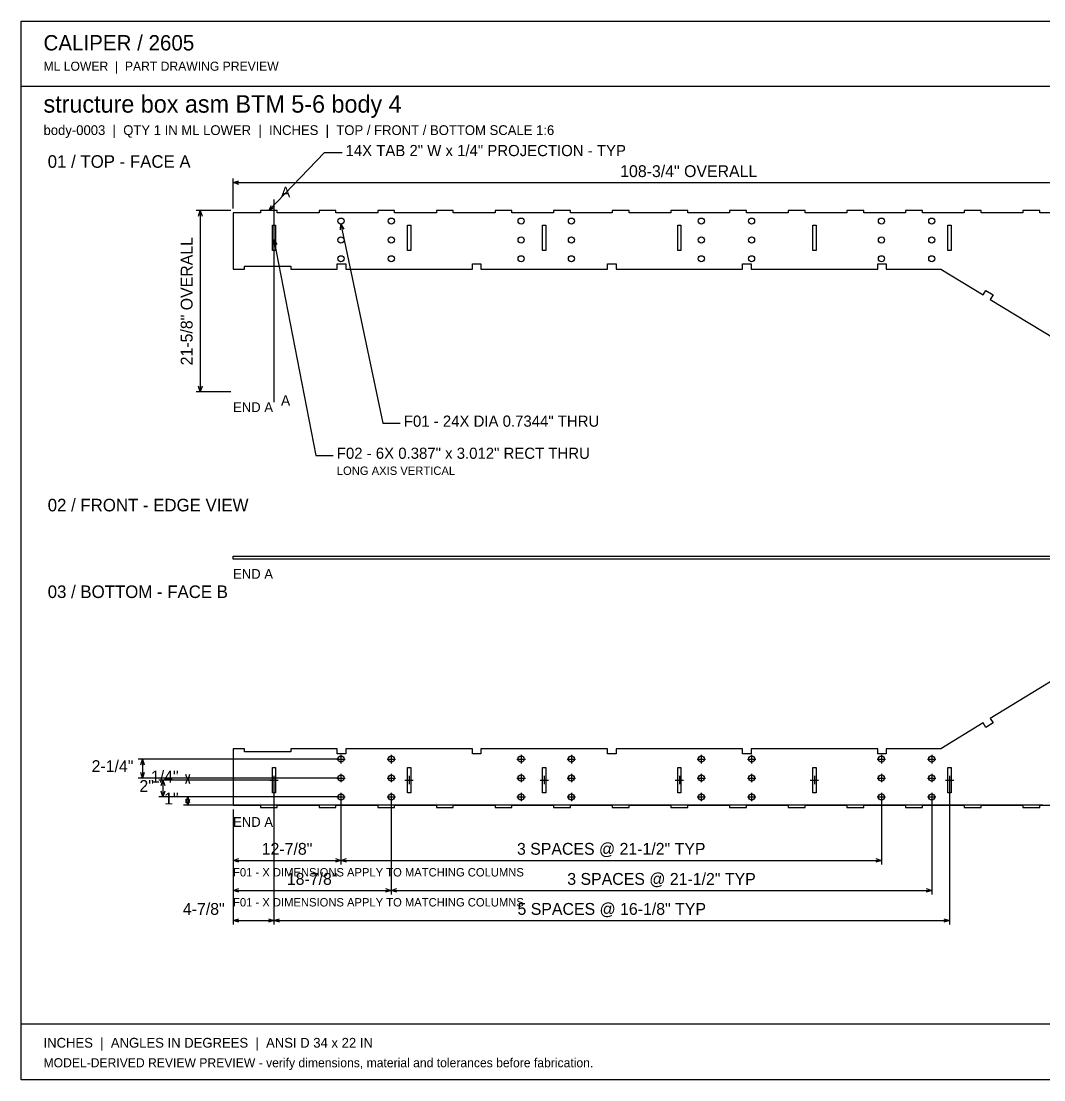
# Model space of a CAD drawing. Header units: inches. Extents: x 3 to 201, y 3 to 129.
# Drawn here: x 2.8 to 124.9, y 2.8 to 129.2 of the extents above; entities that cross this region are included whole.
import ezdxf
from ezdxf.enums import TextEntityAlignment as Align

# ---------------------------------------------------------------- set-up
doc = ezdxf.new("R2010")
doc.units = ezdxf.units.IN
doc.header["$MEASUREMENT"] = 0

msp = doc.modelspace()

# ---------------------------------------------------------------- linework, layer by layer
at = {"layer": 'ANNOTATION'}
for p, q in [((32.38, 106.56), (39.04, 113.48)), ((39.04, 113.48), (41.13, 113.48)), ((28.12, 106.81), (28.12, 110.4)), ((28.12, 109.9), (28.79, 110.1)), ((28.12, 109.9), (136.88, 109.9)), ((28.79, 109.69), (28.12, 109.9)), ((33, 107.9), (33, 83.69)), ((27.87, 106.56), (23.71, 106.56)), ((24, 105.9), (24.21, 106.56)), ((24.21, 106.56), (24.21, 84.94)), ((24.21, 106.56), (24.42, 105.9)), ((32.38, 106.56), (32.69, 107.19)), ((32.99, 106.9), (32.38, 106.56)), ((40.93, 104.25), (41, 104.94)), ((41, 104.94), (46, 81.19)), ((41, 104.94), (41.34, 104.34)), ((32.92, 102.42), (33, 103.12)), ((33, 103.12), (38, 77.35)), ((33, 103.12), (33.33, 102.5)), ((27.87, 84.94), (23.71, 84.94)), ((24.21, 84.94), (24, 85.6)), ((24.42, 85.6), (24.21, 84.94)), ((46, 81.19), (48.08, 81.19)), ((38, 77.35), (40.08, 77.35)), ((40.75, 41.1), (16.81, 41.1)), ((17.1, 40.44), (17.31, 41.1)), ((17.31, 41.1), (17.31, 38.85)), ((17.31, 41.1), (17.52, 40.44)), ((40.5, 41.1), (41.5, 41.1)), ((41, 41.6), (41, 40.6)), ((46.5, 41.1), (47.5, 41.1)), ((47, 41.6), (47, 40.6)), ((62, 41.1), (63, 41.1)), ((62.5, 41.6), (62.5, 40.6)), ((68, 41.1), (69, 41.1)), ((68.5, 41.6), (68.5, 40.6)), ((83.5, 41.1), (84.5, 41.1)), ((84, 41.6), (84, 40.6)), ((89.5, 41.1), (90.5, 41.1)), ((90, 41.6), (90, 40.6)), ((105, 41.1), (106, 41.1)), ((105.5, 41.6), (105.5, 40.6)), ((111, 41.1), (112, 41.1)), ((111.5, 41.6), (111.5, 40.6)), ((17.31, 38.85), (17.1, 39.52)), ((17.52, 39.52), (17.31, 38.85)), ((22.71, 38.6), (22.5, 39.27)), ((22.92, 39.27), (22.71, 38.6)), ((41, 39.35), (41, 38.35)), ((47, 39.35), (47, 38.35)), ((62.5, 39.35), (62.5, 38.35)), ((68.5, 39.35), (68.5, 38.35)), ((84, 39.35), (84, 38.35)), ((90, 39.35), (90, 38.35)), ((105.5, 39.35), (105.5, 38.35)), ((111.5, 39.35), (111.5, 38.35)), ((40.75, 38.85), (16.81, 38.85)), ((32.75, 38.6), (19.25, 38.6)), ((19.54, 37.94), (19.75, 38.6)), ((19.75, 38.6), (19.75, 36.6)), ((19.75, 38.6), (19.96, 37.94)), ((40.75, 38.85), (22.21, 38.85)), ((32.75, 38.6), (22.21, 38.6)), ((22.5, 38.19), (22.71, 38.85)), ((22.71, 38.85), (22.71, 38.6)), ((22.71, 38.85), (22.92, 38.19)), ((32.5, 38.6), (33.5, 38.6)), ((33, 39.1), (33, 38.1)), ((33, 38.35), (33, 21.35)), ((33, 38.35), (33, 21.35)), ((40.5, 38.85), (41.5, 38.85)), ((46.5, 38.85), (47.5, 38.85)), ((48.63, 38.6), (49.63, 38.6)), ((49.13, 39.1), (49.13, 38.1)), ((62, 38.85), (63, 38.85)), ((64.75, 38.6), (65.75, 38.6)), ((65.25, 39.1), (65.25, 38.1)), ((68, 38.85), (69, 38.85)), ((80.88, 38.6), (81.88, 38.6)), ((81.38, 39.1), (81.38, 38.1)), ((83.5, 38.85), (84.5, 38.85)), ((89.5, 38.85), (90.5, 38.85)), ((97, 38.6), (98, 38.6)), ((97.5, 39.1), (97.5, 38.1)), ((105, 38.85), (106, 38.85)), ((111, 38.85), (112, 38.85)), ((113.13, 38.6), (114.13, 38.6)), ((113.62, 38.35), (113.62, 21.35)), ((113.62, 39.1), (113.62, 38.1)), ((19.75, 36.6), (19.54, 37.27)), ((19.96, 37.27), (19.75, 36.6)), ((41, 37.1), (41, 36.1)), ((47, 37.1), (47, 36.1)), ((62.5, 37.1), (62.5, 36.1)), ((68.5, 37.1), (68.5, 36.1)), ((84, 37.1), (84, 36.1)), ((90, 37.1), (90, 36.1)), ((105.5, 37.1), (105.5, 36.1)), ((111.5, 37.1), (111.5, 36.1)), ((40.75, 36.6), (19.25, 36.6)), ((40.75, 36.6), (22.21, 36.6)), ((124.75, 35.6), (22.21, 35.6)), ((22.5, 35.94), (22.71, 36.6)), ((22.71, 35.6), (22.5, 36.27)), ((22.71, 36.6), (22.71, 35.6)), ((22.71, 36.6), (22.92, 35.94)), ((22.92, 36.27), (22.71, 35.6)), ((40.5, 36.6), (41.5, 36.6)), ((41, 36.35), (41, 28.52)), ((41, 36.35), (41, 28.52)), ((46.5, 36.6), (47.5, 36.6)), ((47, 36.35), (47, 24.94)), ((47, 36.35), (47, 24.94)), ((62, 36.6), (63, 36.6)), ((68, 36.6), (69, 36.6)), ((83.5, 36.6), (84.5, 36.6)), ((89.5, 36.6), (90.5, 36.6)), ((105, 36.6), (106, 36.6)), ((105.5, 36.35), (105.5, 28.52)), ((111, 36.6), (112, 36.6)), ((111.5, 36.35), (111.5, 24.94)), ((28.12, 35.1), (28.12, 28.52)), ((28.12, 35.1), (28.12, 24.94)), ((28.12, 35.1), (28.12, 21.35)), ((28.12, 29.02), (28.79, 29.23)), ((40.33, 29.23), (41, 29.02)), ((41, 29.02), (41.67, 29.23)), ((104.83, 29.23), (105.5, 29.02)), ((28.12, 29.02), (41, 29.02)), ((28.79, 28.81), (28.12, 29.02)), ((41, 29.02), (40.33, 28.81)), ((41, 29.02), (105.5, 29.02)), ((41.67, 28.81), (41, 29.02)), ((105.5, 29.02), (104.83, 28.81)), ((28.12, 25.44), (28.79, 25.65)), ((28.12, 25.44), (47, 25.44)), ((28.79, 25.23), (28.12, 25.44)), ((46.33, 25.65), (47, 25.44)), ((47, 25.44), (46.33, 25.23)), ((47, 25.44), (47.67, 25.65)), ((47, 25.44), (111.5, 25.44)), ((47.67, 25.23), (47, 25.44)), ((110.83, 25.65), (111.5, 25.44)), ((111.5, 25.44), (110.83, 25.23)), ((28.12, 21.85), (28.79, 22.06)), ((28.12, 21.85), (33, 21.85)), ((28.79, 21.65), (28.12, 21.85)), ((32.33, 22.06), (33, 21.85)), ((33, 21.85), (32.33, 21.65)), ((33, 21.85), (33.67, 22.06)), ((33, 21.85), (113.62, 21.85)), ((33.67, 21.65), (33, 21.85)), ((112.96, 22.06), (113.62, 21.85)), ((113.62, 21.85), (112.96, 21.65))]:
    msp.add_line(p, q, dxfattribs=at)
at = {"layer": 'OUTLINE'}
for p, q in [((2.83, 129.17), (201.17, 129.17)), ((2.83, 2.83), (2.83, 129.17)), ((2.83, 121.42), (201.17, 121.42)), ((31.38, 106.31), (28.12, 106.31)), ((28.12, 106.31), (28.12, 99.56)), ((33.38, 106.56), (31.38, 106.56)), ((31.38, 106.56), (31.38, 106.31)), ((33.38, 106.31), (33.38, 106.56)), ((38.38, 106.31), (33.38, 106.31)), ((40.38, 106.56), (38.38, 106.56)), ((38.38, 106.56), (38.38, 106.31)), ((40.38, 106.31), (40.38, 106.56)), ((45.38, 106.31), (40.38, 106.31)), ((47.38, 106.56), (45.38, 106.56)), ((45.38, 106.56), (45.38, 106.31)), ((47.38, 106.31), (47.38, 106.56)), ((52.38, 106.31), (47.38, 106.31)), ((54.38, 106.56), (52.38, 106.56)), ((52.38, 106.56), (52.38, 106.31)), ((54.38, 106.31), (54.38, 106.56)), ((59.38, 106.31), (54.38, 106.31)), ((61.38, 106.56), (59.38, 106.56)), ((59.38, 106.56), (59.38, 106.31)), ((61.38, 106.31), (61.38, 106.56)), ((66.38, 106.31), (61.38, 106.31)), ((68.38, 106.56), (66.38, 106.56)), ((66.38, 106.56), (66.38, 106.31)), ((68.38, 106.31), (68.38, 106.56)), ((73.38, 106.31), (68.38, 106.31)), ((75.38, 106.56), (73.38, 106.56)), ((73.38, 106.56), (73.38, 106.31)), ((75.38, 106.31), (75.38, 106.56)), ((80.38, 106.31), (75.38, 106.31)), ((82.38, 106.56), (80.38, 106.56)), ((80.38, 106.56), (80.38, 106.31)), ((82.38, 106.31), (82.38, 106.56)), ((87.38, 106.31), (82.38, 106.31)), ((89.38, 106.56), (87.38, 106.56)), ((87.38, 106.56), (87.38, 106.31)), ((89.38, 106.31), (89.38, 106.56)), ((94.38, 106.31), (89.38, 106.31)), ((96.38, 106.56), (94.38, 106.56)), ((94.38, 106.56), (94.38, 106.31)), ((96.38, 106.31), (96.38, 106.56)), ((101.38, 106.31), (96.38, 106.31)), ((103.38, 106.56), (101.38, 106.56)), ((101.38, 106.56), (101.38, 106.31)), ((103.38, 106.31), (103.38, 106.56)), ((108.38, 106.31), (103.38, 106.31)), ((110.38, 106.56), (108.38, 106.56)), ((108.38, 106.56), (108.38, 106.31)), ((110.38, 106.31), (110.38, 106.56)), ((115.38, 106.31), (110.38, 106.31)), ((117.38, 106.56), (115.38, 106.56)), ((115.38, 106.56), (115.38, 106.31)), ((117.38, 106.31), (117.38, 106.56)), ((122.38, 106.31), (117.38, 106.31)), ((124.38, 106.56), (122.38, 106.56)), ((122.38, 106.56), (122.38, 106.31)), ((124.38, 106.31), (124.38, 106.56)), ((125.63, 106.31), (124.38, 106.31)), ((32.81, 104.82), (33.19, 104.82)), ((32.81, 101.81), (32.81, 104.82)), ((33.19, 104.82), (33.19, 101.81)), ((48.93, 104.82), (49.32, 104.82)), ((48.93, 101.81), (48.93, 104.82)), ((49.32, 104.82), (49.32, 101.81)), ((65.06, 104.82), (65.44, 104.82)), ((65.06, 101.81), (65.06, 104.82)), ((65.44, 104.82), (65.44, 101.81)), ((81.18, 104.82), (81.57, 104.82)), ((81.18, 101.81), (81.18, 104.82)), ((81.57, 104.82), (81.57, 101.81)), ((97.31, 101.81), (97.31, 104.82)), ((97.31, 104.82), (97.69, 104.82)), ((97.69, 104.82), (97.69, 101.81)), ((113.43, 101.81), (113.43, 104.82)), ((113.43, 104.82), (113.82, 104.82)), ((113.82, 104.82), (113.82, 101.81)), ((33.19, 101.81), (32.81, 101.81)), ((49.32, 101.81), (48.93, 101.81)), ((65.44, 101.81), (65.06, 101.81)), ((81.57, 101.81), (81.18, 101.81)), ((97.69, 101.81), (97.31, 101.81)), ((113.82, 101.81), (113.43, 101.81)), ((29.5, 99.56), (29.5, 99.94)), ((29.5, 99.94), (35, 99.94)), ((35, 99.94), (35, 99.56)), ((40.56, 99.56), (40.56, 100.19)), ((40.56, 100.19), (41.57, 100.19)), ((41.57, 100.19), (41.57, 99.56)), ((56.68, 99.56), (56.68, 100.19)), ((56.68, 100.19), (57.69, 100.19)), ((57.69, 100.19), (57.69, 99.56)), ((72.81, 99.56), (72.81, 100.19)), ((72.81, 100.19), (73.82, 100.19)), ((73.82, 100.19), (73.82, 99.56)), ((88.93, 99.56), (88.93, 100.19)), ((88.93, 100.19), (89.94, 100.19)), ((89.94, 100.19), (89.94, 99.56)), ((105.06, 99.56), (105.06, 100.19)), ((105.06, 100.19), (106.07, 100.19)), ((106.07, 100.19), (106.07, 99.56)), ((28.12, 99.56), (29.5, 99.56)), ((35, 99.56), (40.56, 99.56)), ((41.57, 99.56), (56.68, 99.56)), ((57.69, 99.56), (72.81, 99.56)), ((73.82, 99.56), (88.93, 99.56)), ((89.94, 99.56), (105.06, 99.56)), ((106.07, 99.56), (112.59, 99.56)), ((112.59, 99.56), (117.62, 96.49)), ((117.62, 96.49), (117.94, 97.03)), ((117.94, 97.03), (118.81, 96.5)), ((118.81, 96.5), (118.48, 95.97)), ((118.48, 95.97), (128.62, 89.78)), ((28.12, 65.33), (136.88, 65.33)), ((28.12, 64.96), (28.12, 65.33)), ((136.88, 64.96), (28.12, 64.96)), ((128.62, 52.14), (118.48, 45.95)), ((118.48, 45.95), (118.81, 45.42)), ((117.62, 45.42), (112.59, 42.35)), ((117.94, 44.89), (117.62, 45.42)), ((118.81, 45.42), (117.94, 44.89)), ((29.5, 42.35), (28.12, 42.35)), ((28.12, 42.35), (28.12, 35.6)), ((29.5, 41.98), (29.5, 42.35)), ((35, 41.98), (29.5, 41.98)), ((40.56, 42.35), (35, 42.35)), ((35, 42.35), (35, 41.98)), ((40.56, 41.73), (40.56, 42.35)), ((41.57, 41.73), (40.56, 41.73)), ((56.68, 42.35), (41.57, 42.35)), ((41.57, 42.35), (41.57, 41.73)), ((56.68, 41.73), (56.68, 42.35)), ((57.69, 41.73), (56.68, 41.73)), ((72.81, 42.35), (57.69, 42.35)), ((57.69, 42.35), (57.69, 41.73)), ((72.81, 41.73), (72.81, 42.35)), ((73.82, 41.73), (72.81, 41.73)), ((88.93, 42.35), (73.82, 42.35)), ((73.82, 42.35), (73.82, 41.73)), ((88.93, 41.73), (88.93, 42.35)), ((89.94, 41.73), (88.93, 41.73)), ((105.06, 42.35), (89.94, 42.35)), ((89.94, 42.35), (89.94, 41.73)), ((105.06, 41.73), (105.06, 42.35)), ((106.07, 41.73), (105.06, 41.73)), ((112.59, 42.35), (106.07, 42.35)), ((106.07, 42.35), (106.07, 41.73)), ((32.81, 37.1), (32.81, 40.11)), ((32.81, 40.11), (33.19, 40.11)), ((33.19, 40.11), (33.19, 37.1)), ((48.93, 37.1), (48.93, 40.11)), ((48.93, 40.11), (49.32, 40.11)), ((49.32, 40.11), (49.32, 37.1)), ((65.06, 37.1), (65.06, 40.11)), ((65.06, 40.11), (65.44, 40.11)), ((65.44, 40.11), (65.44, 37.1)), ((81.18, 37.1), (81.18, 40.11)), ((81.18, 40.11), (81.57, 40.11)), ((81.57, 40.11), (81.57, 37.1)), ((97.31, 37.1), (97.31, 40.11)), ((97.31, 40.11), (97.69, 40.11)), ((97.69, 40.11), (97.69, 37.1)), ((113.43, 37.1), (113.43, 40.11)), ((113.43, 40.11), (113.82, 40.11)), ((113.82, 40.11), (113.82, 37.1)), ((33.19, 37.1), (32.81, 37.1)), ((49.32, 37.1), (48.93, 37.1)), ((65.44, 37.1), (65.06, 37.1)), ((81.57, 37.1), (81.18, 37.1)), ((97.69, 37.1), (97.31, 37.1)), ((113.82, 37.1), (113.43, 37.1)), ((28.12, 35.6), (31.38, 35.6)), ((31.38, 35.6), (31.38, 35.35)), ((33.38, 35.35), (33.38, 35.6)), ((33.38, 35.6), (38.38, 35.6)), ((38.38, 35.6), (38.38, 35.35)), ((40.38, 35.35), (40.38, 35.6)), ((40.38, 35.6), (45.38, 35.6)), ((45.38, 35.6), (45.38, 35.35)), ((47.38, 35.35), (47.38, 35.6)), ((47.38, 35.6), (52.38, 35.6)), ((52.38, 35.6), (52.38, 35.35)), ((54.38, 35.35), (54.38, 35.6)), ((54.38, 35.6), (59.38, 35.6)), ((59.38, 35.6), (59.38, 35.35)), ((61.38, 35.35), (61.38, 35.6)), ((61.38, 35.6), (66.38, 35.6)), ((66.38, 35.6), (66.38, 35.35)), ((68.38, 35.35), (68.38, 35.6)), ((68.38, 35.6), (73.38, 35.6)), ((73.38, 35.6), (73.38, 35.35)), ((75.38, 35.35), (75.38, 35.6)), ((75.38, 35.6), (80.38, 35.6)), ((80.38, 35.6), (80.38, 35.35)), ((82.38, 35.35), (82.38, 35.6)), ((82.38, 35.6), (87.38, 35.6)), ((87.38, 35.6), (87.38, 35.35)), ((89.38, 35.35), (89.38, 35.6)), ((89.38, 35.6), (94.38, 35.6)), ((94.38, 35.6), (94.38, 35.35)), ((96.38, 35.35), (96.38, 35.6)), ((96.38, 35.6), (101.38, 35.6)), ((101.38, 35.6), (101.38, 35.35)), ((103.38, 35.35), (103.38, 35.6)), ((103.38, 35.6), (108.38, 35.6)), ((108.38, 35.6), (108.38, 35.35)), ((110.38, 35.35), (110.38, 35.6)), ((110.38, 35.6), (115.38, 35.6)), ((115.38, 35.6), (115.38, 35.35)), ((117.38, 35.35), (117.38, 35.6)), ((117.38, 35.6), (122.38, 35.6)), ((122.38, 35.6), (122.38, 35.35)), ((124.38, 35.35), (124.38, 35.6)), ((124.38, 35.6), (125.63, 35.6)), ((31.38, 35.35), (33.38, 35.35)), ((38.38, 35.35), (40.38, 35.35)), ((45.38, 35.35), (47.38, 35.35)), ((52.38, 35.35), (54.38, 35.35)), ((59.38, 35.35), (61.38, 35.35)), ((66.38, 35.35), (68.38, 35.35)), ((73.38, 35.35), (75.38, 35.35)), ((80.38, 35.35), (82.38, 35.35)), ((87.38, 35.35), (89.38, 35.35)), ((94.38, 35.35), (96.38, 35.35)), ((101.38, 35.35), (103.38, 35.35)), ((108.38, 35.35), (110.38, 35.35)), ((115.38, 35.35), (117.38, 35.35)), ((122.38, 35.35), (124.38, 35.35)), ((2.83, 9.5), (201.17, 9.5)), ((201.17, 2.83), (2.83, 2.83))]:
    msp.add_line(p, q, dxfattribs=at)
for centre in [(41, 105.31), (47, 105.31), (62.5, 105.31), (68.5, 105.31), (84, 105.31), (90, 105.31), (105.5, 105.31), (111.5, 105.31), (41, 103.06), (47, 103.06), (62.5, 103.06), (68.5, 103.06), (84, 103.06), (90, 103.06), (105.5, 103.06), (111.5, 103.06), (41, 100.81), (47, 100.81), (62.5, 100.81), (68.5, 100.81), (84, 100.81), (90, 100.81), (105.5, 100.81), (111.5, 100.81), (41, 41.1), (47, 41.1), (62.5, 41.1), (68.5, 41.1), (84, 41.1), (90, 41.1), (105.5, 41.1), (111.5, 41.1), (41, 38.85), (47, 38.85), (62.5, 38.85), (68.5, 38.85), (84, 38.85), (90, 38.85), (105.5, 38.85), (111.5, 38.85), (41, 36.6), (47, 36.6), (62.5, 36.6), (68.5, 36.6), (84, 36.6), (90, 36.6), (105.5, 36.6), (111.5, 36.6)]:
    msp.add_circle(centre, 0.367, dxfattribs=at)

# ---------------------------------------------------------------- texts
at = {"layer": 'ANNOTATION'}
for s, height, p in [('CALIPER / 2605', 1.8333, (5.5, 125.67)), ('ML LOWER  |  PART DRAWING PREVIEW', 1.0833, (5.5, 123.25)), ('structure box asm BTM 5-6 body 4', 2.0833, (5.5, 118.25)), ('body-0003  |  QTY 1 IN ML LOWER  |  INCHES  |  TOP / FRONT / BOTTOM SCALE 1:6', 1.1667, (5.5, 115.58)), ('14X TAB 2" W x 1/4" PROJECTION - TYP', 1.3333, (41.54, 113.06)), ('01 / TOP - FACE A', 1.5, (6, 111.67)), ('A', 1.25, (33.83, 108.15)), ('END A', 1.167, (28.12, 82.52)), ('A', 1.25, (33.83, 83.27)), ('F01 - 24X DIA 0.7344" THRU', 1.3333, (48.5, 80.77)), ('F02 - 6X 0.387" x 3.012" RECT THRU', 1.3333, (40.5, 76.94)), ('LONG AXIS VERTICAL', 1, (40.5, 75.02)), ('02 / FRONT - EDGE VIEW', 1.5, (6, 70.67)), ('END A', 1.167, (28.12, 62.62)), ('03 / BOTTOM - FACE B', 1.5, (6, 60.33)), ('END A', 1.167, (28.12, 33.02)), ('F01 - X DIMENSIONS APPLY TO MATCHING COLUMNS', 1, (28.12, 27.1)), ('F01 - X DIMENSIONS APPLY TO MATCHING COLUMNS', 1, (28.12, 23.52)), ('INCHES  |  ANGLES IN DEGREES  |  ANSI D 34 x 22 IN', 1.1667, (5.5, 6.67)), ('MODEL-DERIVED REVIEW PREVIEW - verify dimensions, material and tolerances before fabrication.', 1.0833, (5.5, 4.33))]:
    msp.add_text(s, height=height, dxfattribs=at).set_placement(p)
for s, height, p in [('108-3/4" OVERALL', 1.4167, (82.5, 110.56)), ('12-7/8"', 1.417, (34.56, 29.69)), ('3 SPACES @ 21-1/2" TYP', 1.4167, (73.25, 29.69)), ('18-7/8"', 1.417, (37.56, 26.1)), ('3 SPACES @ 21-1/2" TYP', 1.4167, (79.25, 26.1)), ('5 SPACES @ 16-1/8" TYP', 1.4167, (73.31, 22.52))]:
    msp.add_text(s, height=height, dxfattribs=at).set_placement(p, align=Align.CENTER)
msp.add_text('21-5/8" OVERALL', height=1.4167, rotation=90, dxfattribs=at).set_placement((23.29, 95.75), align=Align.CENTER)
for s, p in [('2-1/4"', (16.23, 39.56)), ('1/4"', (21.62, 38.31)), ('2"', (18.67, 37.19)), ('1"', (21.62, 35.69)), ('4-7/8"', (27.12, 22.52))]:
    msp.add_text(s, height=1.417, dxfattribs=at).set_placement(p, align=Align.RIGHT)

doc.saveas('drawing.dxf')
